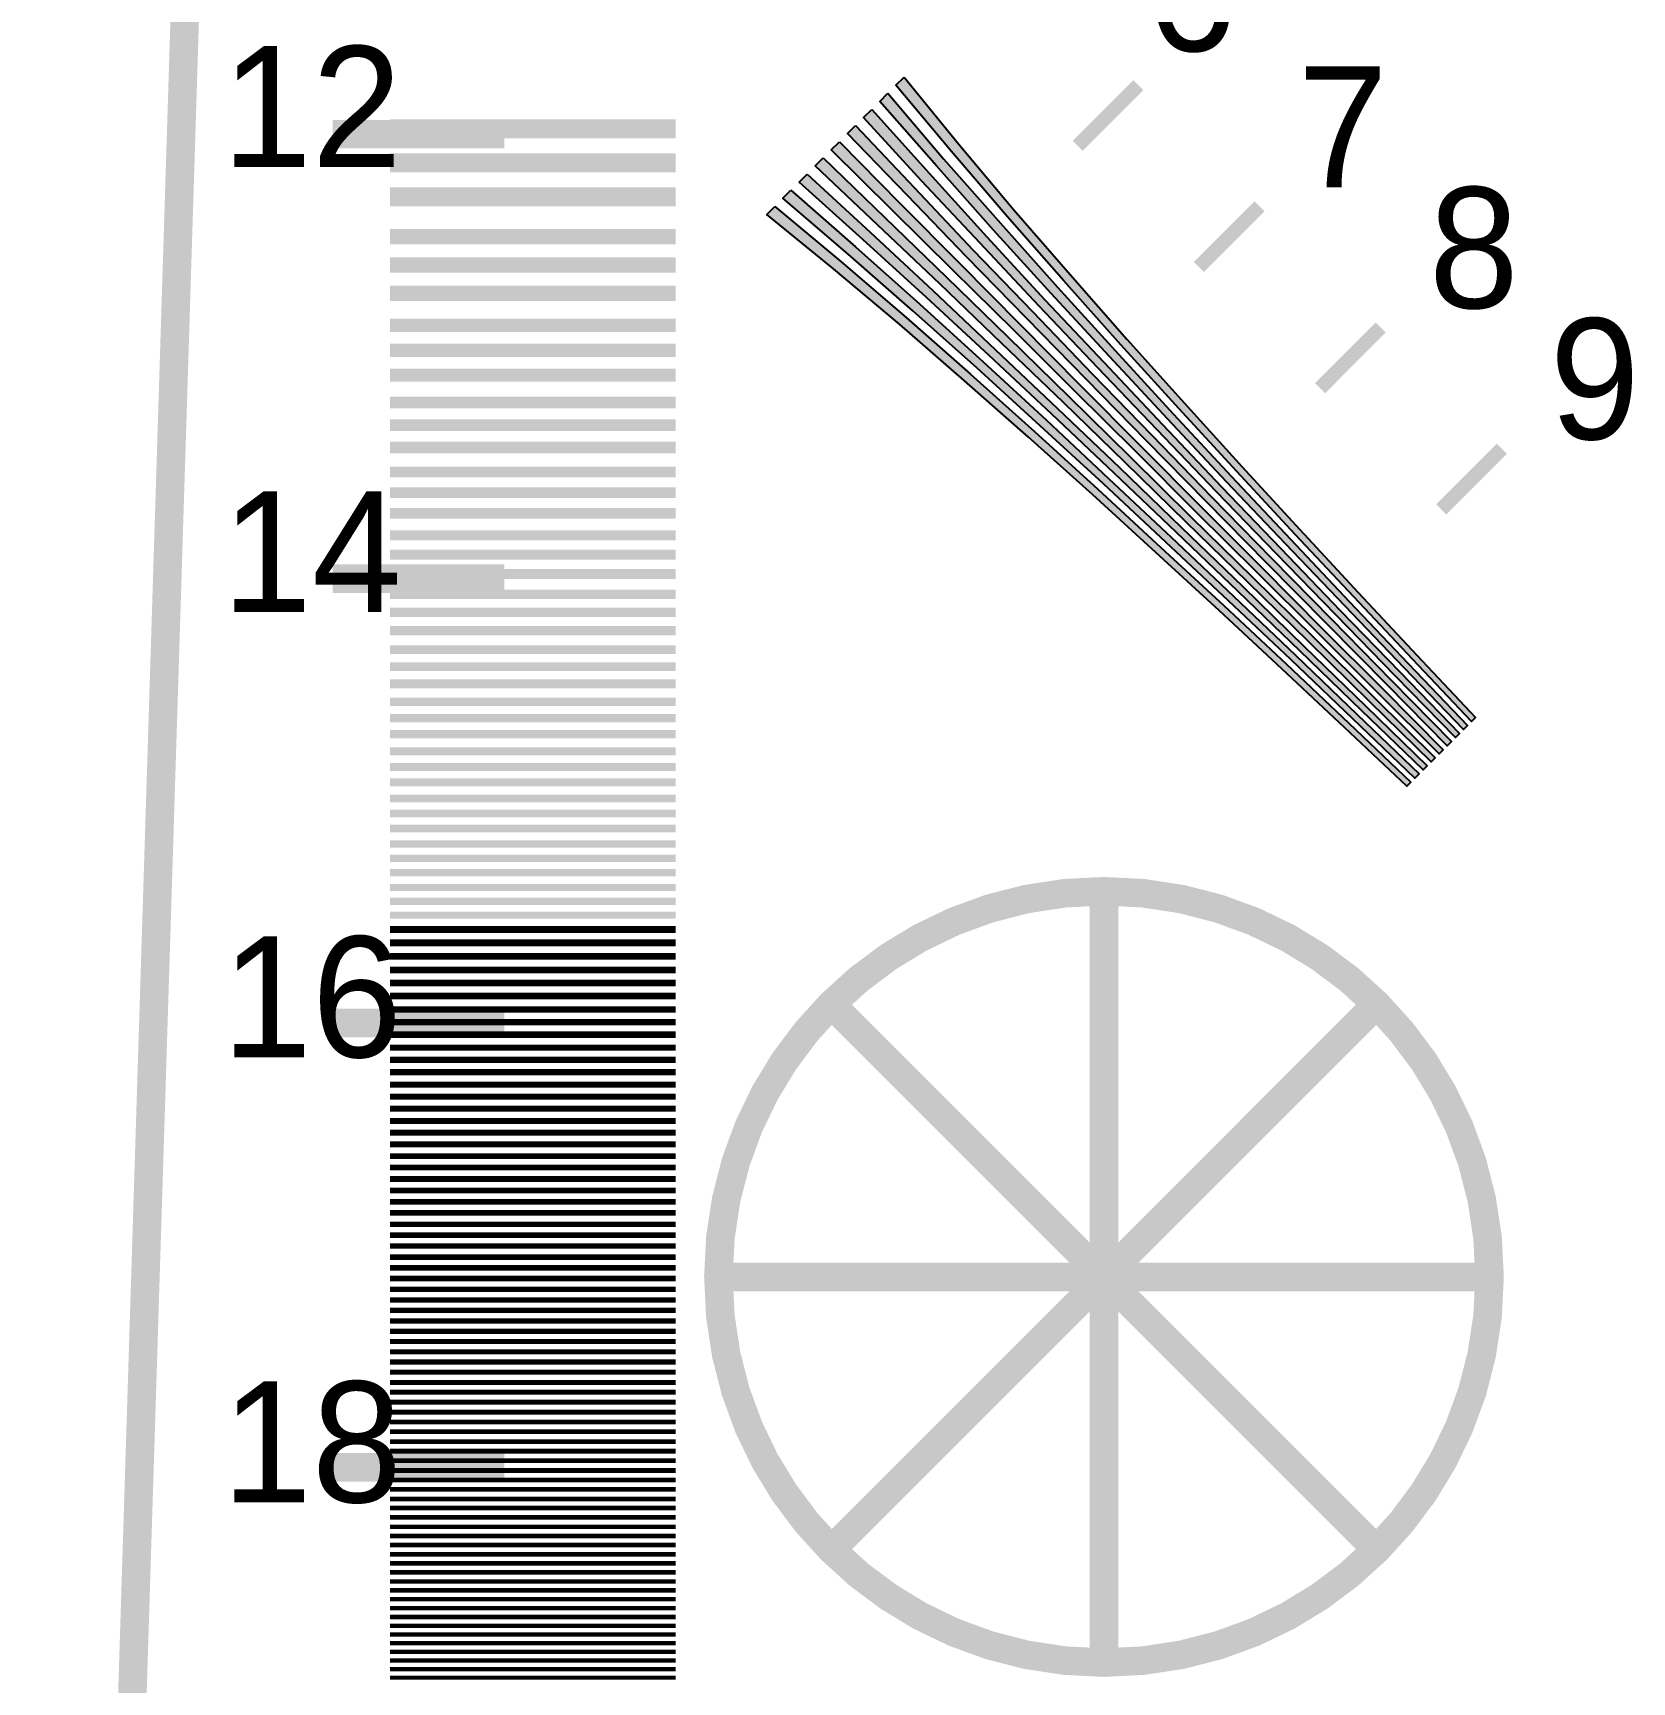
# Model space of a CAD drawing. Header units: millimetres. Extents: x 0 to 420, y 0 to 297.
# Drawn here: x 117.9 to 187.2, y 168.1 to 239.5 of the extents above; entities that cross this region are included whole.
import ezdxf

# ---------------------------------------------------------------- set-up
doc = ezdxf.new("R2010")
doc.units = ezdxf.units.MM
for name, color, linetype in [('CENTER', 7, 'Continuous'), ('LABELS', 7, 'Continuous'), ('PERIPHERY', 7, 'Continuous')]:
    doc.layers.add(name, color=color, linetype=linetype)

msp = doc.modelspace()

# ---------------------------------------------------------------- hatches: boundary and pattern name
at = {"layer": 'PERIPHERY', "true_color": 0x000000}
h = msp.add_hatch(color=7, dxfattribs=at)
h.dxf.hatch_style = 1
h.paths.add_polyline_path([(155.653, 237.6), (158.007, 234.703), (160.404, 231.851), (162.846, 229.042), (165.305, 226.251), (167.79, 223.486), (170.284, 220.729), (172.803, 217.999), (175.332, 215.278), (177.87, 212.565), (180.417, 209.862), (180.242, 209.687), (177.686, 212.382), (175.14, 215.086), (172.594, 217.79), (170.065, 220.511), (167.553, 223.25), (165.051, 225.997), (162.575, 228.771), (160.116, 231.562), (157.691, 234.389), (155.303, 237.25), (155.653, 237.6)])
h = msp.add_hatch(color=7, dxfattribs=at)
h.dxf.hatch_style = 1
h.paths.add_polyline_path([(154.953, 236.9), (157.367, 234.064), (159.827, 231.273), (162.303, 228.499), (164.806, 225.752), (167.317, 223.013), (169.845, 220.291), (172.392, 217.587), (174.938, 214.883), (177.502, 212.197), (180.066, 209.511), (179.892, 209.336), (177.318, 212.014), (174.746, 214.692), (172.182, 217.378), (169.627, 220.073), (167.089, 222.786), (164.551, 225.498), (162.031, 228.228), (159.529, 230.975), (157.052, 233.749), (154.602, 236.549), (154.953, 236.9)])
h = msp.add_hatch(color=7, dxfattribs=at)
h.dxf.hatch_style = 1
h.paths.add_polyline_path([(154.252, 236.199), (156.737, 233.434), (159.239, 230.686), (161.76, 227.957), (164.306, 225.253), (166.852, 222.549), (169.408, 219.854), (171.981, 217.177), (174.553, 214.499), (177.135, 211.83), (179.716, 209.161), (179.541, 208.986), (176.951, 211.647), (174.36, 214.307), (171.77, 216.967), (169.189, 219.636), (166.616, 222.314), (164.052, 225), (161.497, 227.695), (158.95, 230.399), (156.413, 233.111), (153.902, 235.85), (154.252, 236.199)])
h = msp.add_hatch(color=7, dxfattribs=at)
h.dxf.hatch_style = 1
h.paths.add_polyline_path([(153.552, 235.5), (156.099, 232.796), (158.654, 230.101), (161.227, 227.424), (163.8, 224.746), (166.39, 222.086), (168.971, 219.417), (171.57, 216.765), (174.169, 214.114), (176.767, 211.463), (179.367, 208.812), (179.192, 208.637), (176.584, 211.28), (173.968, 213.913), (171.36, 216.556), (168.752, 219.199), (166.154, 221.85), (163.554, 224.502), (160.956, 227.153), (158.365, 229.813), (155.784, 232.482), (153.203, 235.151), (153.552, 235.5)])
h = msp.add_hatch(color=7, dxfattribs=at)
h.dxf.hatch_style = 1
h.paths.add_polyline_path([(152.852, 234.799), (155.46, 232.157), (158.076, 229.523), (160.684, 226.881), (163.3, 224.246), (165.917, 221.613), (168.533, 218.979), (171.158, 216.353), (173.775, 213.72), (176.4, 211.094), (179.016, 208.461), (178.841, 208.286), (176.207, 210.902), (173.582, 213.527), (170.949, 216.144), (168.315, 218.76), (165.689, 221.385), (163.055, 224.001), (160.422, 226.618), (157.779, 229.225), (155.145, 231.842), (152.502, 234.449), (152.852, 234.799)])
h = msp.add_hatch(color=7, dxfattribs=at)
h.dxf.hatch_style = 1
h.paths.add_polyline_path([(152.152, 234.099), (154.821, 231.518), (157.49, 228.937), (160.15, 226.347), (162.801, 223.748), (165.453, 221.149), (168.096, 218.541), (170.747, 215.942), (173.389, 213.334), (176.024, 210.719), (178.666, 208.111), (178.491, 207.936), (175.84, 210.534), (173.189, 213.133), (170.537, 215.732), (167.877, 218.323), (165.217, 220.913), (162.557, 223.503), (159.879, 226.076), (157.201, 228.648), (154.506, 231.203), (151.803, 233.75), (152.152, 234.099)])
h = msp.add_hatch(color=7, dxfattribs=at)
h.dxf.hatch_style = 1
h.paths.add_polyline_path([(151.452, 233.399), (154.191, 230.888), (156.903, 228.35), (159.607, 225.804), (162.302, 223.249), (164.989, 220.685), (167.657, 218.104), (170.335, 215.531), (172.995, 212.941), (175.656, 210.35), (178.316, 207.76), (178.141, 207.585), (175.472, 210.167), (172.803, 212.748), (170.126, 215.321), (167.439, 217.884), (164.753, 220.448), (162.05, 222.995), (159.346, 225.541), (156.616, 228.061), (153.868, 230.564), (151.103, 233.049), (151.452, 233.399)])
h = msp.add_hatch(color=7, dxfattribs=at)
h.dxf.hatch_style = 1
h.paths.add_polyline_path([(150.752, 232.699), (153.552, 230.249), (156.326, 227.773), (159.074, 225.271), (161.804, 222.751), (164.517, 220.213), (167.221, 217.667), (169.924, 215.121), (172.611, 212.557), (175.288, 209.984), (177.966, 207.411), (177.791, 207.237), (175.105, 209.8), (172.419, 212.364), (169.715, 214.91), (167.002, 217.448), (164.29, 219.986), (161.551, 222.497), (158.803, 225), (156.029, 227.476), (153.238, 229.935), (150.403, 232.351), (150.752, 232.699)])
h = msp.add_hatch(color=7, dxfattribs=at)
h.dxf.hatch_style = 1
h.paths.add_polyline_path([(150.052, 231.999), (152.914, 229.61), (155.74, 227.187), (158.532, 224.728), (161.306, 222.251), (164.053, 219.749), (166.784, 217.229), (169.514, 214.709), (172.218, 212.163), (174.921, 209.616), (177.617, 207.061), (177.442, 206.886), (174.738, 209.432), (172.025, 211.97), (169.304, 214.499), (166.565, 217.011), (163.818, 219.514), (161.052, 221.998), (158.261, 224.458), (155.452, 226.899), (152.599, 229.296), (149.703, 231.65), (150.052, 231.999)])

# ---------------------------------------------------------------- linework, layer by layer
at = {"layer": 'CENTER', "color": 250, "lineweight": 35, "const_width": 1.237}
for points in [[(181.022, 185.625), (180.936, 183.917), (180.682, 182.258), (180.271, 180.657), (179.709, 179.122), (179.005, 177.662), (178.169, 176.284), (177.207, 174.998), (176.129, 173.812), (174.942, 172.734), (173.656, 171.772), (172.279, 170.935), (170.818, 170.231), (169.283, 169.67), (167.682, 169.258), (166.024, 169.005), (164.315, 168.918), (162.607, 169.005), (160.948, 169.258), (159.347, 169.67), (157.812, 170.231), (156.352, 170.935), (154.975, 171.772), (153.689, 172.733), (152.502, 173.812), (151.424, 174.998), (150.462, 176.284), (149.625, 177.662), (148.922, 179.122), (148.36, 180.657), (147.948, 182.258), (147.695, 183.917), (147.609, 185.625), (147.695, 187.333), (147.948, 188.992), (148.36, 190.593), (148.922, 192.128), (149.625, 193.588), (150.462, 194.966), (151.424, 196.252), (152.502, 197.438), (153.689, 198.516), (154.975, 199.478), (156.352, 200.315), (157.812, 201.018), (159.347, 201.58), (160.948, 201.992), (162.607, 202.245), (164.315, 202.331), (166.024, 202.245), (167.682, 201.992), (169.283, 201.58), (170.818, 201.018), (172.279, 200.315), (173.656, 199.478), (174.942, 198.516), (176.129, 197.438), (177.207, 196.252), (178.169, 194.966), (179.005, 193.588), (179.709, 192.128), (180.271, 190.593), (180.682, 188.992), (180.936, 187.333), (181.022, 185.625)], [(164.315, 202.331), (164.315, 168.918)], [(152.502, 173.811), (176.128, 197.438)], [(152.502, 197.438), (176.129, 173.811)], [(147.609, 185.625), (181.022, 185.625)]]:
    msp.add_lwpolyline(points, dxfattribs=at)
at = {"layer": 'PERIPHERY', "color": 250, "lineweight": 35}
for points, const_width in [([(124.716, 247.5), (118.528, 49.5)], 1.235), ([(165.803, 237.25), (163.178, 234.625)], 0.619), ([(138.328, 235.125), (130.903, 235.125)], 1.237), ([(145.753, 235.363), (133.378, 235.363)], 0.825), ([(145.753, 233.887), (133.378, 233.887)], 0.825), ([(145.753, 232.412), (133.378, 232.412)], 0.825), ([(171.053, 231.999), (168.428, 229.374)], 0.619), ([(145.753, 230.692), (133.378, 230.692)], 0.664), ([(145.753, 229.461), (133.378, 229.461)], 0.664), ([(145.753, 228.23), (133.378, 228.23)], 0.664), ([(145.753, 226.848), (133.378, 226.848)], 0.572), ([(176.303, 226.749), (173.678, 224.124)], 0.619), ([(145.753, 225.767), (133.378, 225.767)], 0.572), ([(145.753, 224.687), (133.378, 224.687)], 0.572), ([(145.753, 223.501), (133.378, 223.501)], 0.511), ([(145.753, 222.526), (133.378, 222.526)], 0.511), ([(145.753, 221.55), (133.378, 221.55)], 0.511), ([(181.554, 221.499), (178.928, 218.874)], 0.619), ([(145.753, 220.496), (133.378, 220.496)], 0.466), ([(145.753, 219.6), (133.378, 219.6)], 0.466), ([(145.753, 218.703), (133.378, 218.703)], 0.466), ([(145.753, 217.744), (133.378, 217.744)], 0.431), ([(138.328, 215.875), (130.903, 215.875)], 1.237), ([(145.753, 216.91), (133.378, 216.91)], 0.431), ([(145.753, 216.076), (133.378, 216.076)], 0.431), ([(145.753, 215.191), (133.378, 215.191)], 0.403), ([(145.753, 214.408), (133.378, 214.408)], 0.403), ([(145.753, 213.625), (133.378, 213.625)], 0.403), ([(145.753, 212.799), (133.378, 212.799)], 0.38), ([(145.753, 212.058), (133.378, 212.058)], 0.38), ([(145.753, 211.317), (133.378, 211.317)], 0.38), ([(145.753, 210.54), (133.378, 210.54)], 0.361), ([(145.753, 209.835), (133.378, 209.835)], 0.361), ([(145.753, 209.13), (133.378, 209.13)], 0.361), ([(145.753, 208.394), (133.378, 208.394)], 0.344), ([(145.753, 207.72), (133.378, 207.72)], 0.344), ([(145.753, 207.047), (133.378, 207.047)], 0.344), ([(145.753, 206.345), (133.378, 206.345)], 0.33), ([(145.753, 205.699), (133.378, 205.699)], 0.33), ([(145.753, 205.053), (133.378, 205.053)], 0.33), ([(145.753, 204.383), (133.378, 204.383)], 0.317), ([(145.753, 203.761), (133.378, 203.761)], 0.317), ([(145.753, 203.139), (133.378, 203.139)], 0.317), ([(145.753, 202.495), (133.378, 202.495)], 0.305), ([(145.753, 201.895), (133.378, 201.895)], 0.305), ([(145.753, 201.295), (133.378, 201.295)], 0.305), ([(145.753, 200.675), (133.378, 200.675)], 0.295), ([(145.753, 200.095), (133.378, 200.095)], 0.295), ([(145.753, 199.514), (133.378, 199.514)], 0.295), ([(145.753, 198.916), (133.378, 198.916)], 0.286), ([(145.753, 198.353), (133.378, 198.353)], 0.286), ([(145.753, 197.791), (133.378, 197.791)], 0.286), ([(138.328, 196.625), (130.903, 196.625)], 1.237), ([(145.753, 197.212), (133.378, 197.212)], 0.277), ([(145.753, 196.665), (133.378, 196.665)], 0.277), ([(145.753, 196.119), (133.378, 196.119)], 0.277), ([(145.753, 195.557), (133.378, 195.557)], 0.269), ([(145.753, 195.025), (133.378, 195.025)], 0.269), ([(145.753, 194.494), (133.378, 194.494)], 0.269), ([(145.753, 193.949), (133.378, 193.949)], 0.262), ([(145.753, 193.431), (133.378, 193.431)], 0.262), ([(145.753, 192.913), (133.378, 192.913)], 0.262), ([(145.753, 192.382), (133.378, 192.382)], 0.256), ([(145.753, 191.877), (133.378, 191.877)], 0.256), ([(145.753, 191.372), (133.378, 191.372)], 0.256), ([(145.753, 190.854), (133.378, 190.854)], 0.25), ([(145.753, 190.361), (133.378, 190.361)], 0.25), ([(145.753, 189.868), (133.378, 189.868)], 0.25), ([(145.753, 189.364), (133.378, 189.364)], 0.244), ([(145.753, 188.881), (133.378, 188.881)], 0.244), ([(145.753, 188.399), (133.378, 188.399)], 0.244), ([(145.753, 187.906), (133.378, 187.906)], 0.239), ([(145.753, 187.434), (133.378, 187.434)], 0.239), ([(145.753, 186.962), (133.378, 186.962)], 0.239), ([(145.753, 186.481), (133.378, 186.481)], 0.234), ([(145.753, 186.018), (133.378, 186.018)], 0.234), ([(145.753, 185.556), (133.378, 185.556)], 0.234), ([(145.753, 185.085), (133.378, 185.085)], 0.229), ([(145.753, 184.631), (133.378, 184.631)], 0.229), ([(145.753, 184.178), (133.378, 184.178)], 0.229), ([(145.753, 183.716), (133.378, 183.716)], 0.224), ([(145.753, 183.271), (133.378, 183.271)], 0.224), ([(145.753, 182.827), (133.378, 182.827)], 0.224), ([(145.753, 182.375), (133.378, 182.375)], 0.22), ([(145.753, 181.938), (133.378, 181.938)], 0.22), ([(145.753, 181.502), (133.378, 181.502)], 0.22), ([(145.753, 181.057), (133.378, 181.057)], 0.216), ([(145.753, 180.628), (133.378, 180.628)], 0.216), ([(145.753, 180.199), (133.378, 180.199)], 0.216), ([(145.753, 179.763), (133.378, 179.763)], 0.213), ([(145.753, 179.341), (133.378, 179.341)], 0.213), ([(145.753, 178.92), (133.378, 178.92)], 0.213), ([(145.753, 178.492), (133.378, 178.492)], 0.209), ([(138.328, 177.374), (130.903, 177.374)], 1.237), ([(145.753, 178.077), (133.378, 178.077)], 0.209), ([(145.753, 177.662), (133.378, 177.662)], 0.209), ([(145.753, 177.241), (133.378, 177.241)], 0.206), ([(145.753, 176.833), (133.378, 176.833)], 0.206), ([(145.753, 176.425), (133.378, 176.425)], 0.206), ([(145.753, 176.011), (133.378, 176.011)], 0.202), ([(145.753, 175.61), (133.378, 175.61)], 0.202), ([(145.753, 175.208), (133.378, 175.208)], 0.202), ([(145.753, 174.8), (133.378, 174.8)], 0.199), ([(145.753, 174.404), (133.378, 174.404)], 0.199), ([(145.753, 174.009), (133.378, 174.009)], 0.199), ([(145.753, 173.607), (133.378, 173.607)], 0.196), ([(145.753, 173.217), (133.378, 173.217)], 0.196), ([(145.753, 172.827), (133.378, 172.827)], 0.196), ([(145.753, 172.432), (133.378, 172.432)], 0.194), ([(145.753, 172.047), (133.378, 172.047)], 0.194), ([(145.753, 171.663), (133.378, 171.663)], 0.194), ([(145.753, 171.273), (133.378, 171.273)], 0.191), ([(145.753, 170.894), (133.378, 170.894)], 0.191), ([(145.753, 170.515), (133.378, 170.515)], 0.191), ([(145.753, 170.13), (133.378, 170.13)], 0.188), ([(145.753, 169.756), (133.378, 169.756)], 0.188), ([(145.753, 169.382), (133.378, 169.382)], 0.188), ([(145.753, 169.004), (133.378, 169.004)], 0.186), ([(145.753, 168.634), (133.378, 168.634)], 0.186), ([(145.753, 168.265), (133.378, 168.265)], 0.186)]:
    msp.add_lwpolyline(points, dxfattribs=dict(at, const_width=const_width))
at = {"layer": 'PERIPHERY', "color": 250}
for points in [[(155.653, 237.6), (158.007, 234.703), (160.404, 231.851), (162.846, 229.042), (165.305, 226.251), (167.79, 223.486), (170.284, 220.729), (172.803, 217.999), (175.332, 215.278), (177.87, 212.565), (180.417, 209.862), (180.242, 209.687), (177.686, 212.382), (175.14, 215.086), (172.594, 217.79), (170.065, 220.511), (167.553, 223.25), (165.051, 225.997), (162.575, 228.771), (160.116, 231.562), (157.691, 234.389), (155.303, 237.25), (155.653, 237.6)], [(154.953, 236.9), (157.367, 234.064), (159.827, 231.273), (162.303, 228.499), (164.806, 225.752), (167.317, 223.013), (169.845, 220.291), (172.392, 217.587), (174.938, 214.883), (177.502, 212.197), (180.066, 209.511), (179.892, 209.336), (177.318, 212.014), (174.746, 214.692), (172.182, 217.378), (169.627, 220.073), (167.089, 222.786), (164.551, 225.498), (162.031, 228.228), (159.529, 230.975), (157.052, 233.749), (154.602, 236.549), (154.953, 236.9)], [(154.252, 236.199), (156.737, 233.434), (159.239, 230.686), (161.76, 227.957), (164.306, 225.253), (166.852, 222.549), (169.408, 219.854), (171.981, 217.177), (174.553, 214.499), (177.135, 211.83), (179.716, 209.161), (179.541, 208.986), (176.951, 211.647), (174.36, 214.307), (171.77, 216.967), (169.189, 219.636), (166.616, 222.314), (164.052, 225), (161.497, 227.695), (158.95, 230.399), (156.413, 233.111), (153.902, 235.85), (154.252, 236.199)], [(153.552, 235.5), (156.099, 232.796), (158.654, 230.101), (161.227, 227.424), (163.8, 224.746), (166.39, 222.086), (168.971, 219.417), (171.57, 216.765), (174.169, 214.114), (176.767, 211.463), (179.367, 208.812), (179.192, 208.637), (176.584, 211.28), (173.968, 213.913), (171.36, 216.556), (168.752, 219.199), (166.154, 221.85), (163.554, 224.502), (160.956, 227.153), (158.365, 229.813), (155.784, 232.482), (153.203, 235.151), (153.552, 235.5)], [(152.852, 234.799), (155.46, 232.157), (158.076, 229.523), (160.684, 226.881), (163.3, 224.246), (165.917, 221.613), (168.533, 218.979), (171.158, 216.353), (173.775, 213.72), (176.4, 211.094), (179.016, 208.461), (178.841, 208.286), (176.207, 210.902), (173.582, 213.527), (170.949, 216.144), (168.315, 218.76), (165.689, 221.385), (163.055, 224.001), (160.422, 226.618), (157.779, 229.225), (155.145, 231.842), (152.502, 234.449), (152.852, 234.799)], [(152.152, 234.099), (154.821, 231.518), (157.49, 228.937), (160.15, 226.347), (162.801, 223.748), (165.453, 221.149), (168.096, 218.541), (170.747, 215.942), (173.389, 213.334), (176.024, 210.719), (178.666, 208.111), (178.491, 207.936), (175.84, 210.534), (173.189, 213.133), (170.537, 215.732), (167.877, 218.323), (165.217, 220.913), (162.557, 223.503), (159.879, 226.076), (157.201, 228.648), (154.506, 231.203), (151.803, 233.75), (152.152, 234.099)], [(151.452, 233.399), (154.191, 230.888), (156.903, 228.35), (159.607, 225.804), (162.302, 223.249), (164.989, 220.685), (167.657, 218.104), (170.335, 215.531), (172.995, 212.941), (175.656, 210.35), (178.316, 207.76), (178.141, 207.585), (175.472, 210.167), (172.803, 212.748), (170.126, 215.321), (167.439, 217.884), (164.753, 220.448), (162.05, 222.995), (159.346, 225.541), (156.616, 228.061), (153.868, 230.564), (151.103, 233.049), (151.452, 233.399)], [(150.752, 232.699), (153.552, 230.249), (156.326, 227.773), (159.074, 225.271), (161.804, 222.751), (164.517, 220.213), (167.221, 217.667), (169.924, 215.121), (172.611, 212.557), (175.288, 209.984), (177.966, 207.411), (177.791, 207.237), (175.105, 209.8), (172.419, 212.364), (169.715, 214.91), (167.002, 217.448), (164.29, 219.986), (161.551, 222.497), (158.803, 225), (156.029, 227.476), (153.238, 229.935), (150.403, 232.351), (150.752, 232.699)], [(150.052, 231.999), (152.914, 229.61), (155.74, 227.187), (158.532, 224.728), (161.306, 222.251), (164.053, 219.749), (166.784, 217.229), (169.514, 214.709), (172.218, 212.163), (174.921, 209.616), (177.617, 207.061), (177.442, 206.886), (174.738, 209.432), (172.025, 211.97), (169.304, 214.499), (166.565, 217.011), (163.818, 219.514), (161.052, 221.998), (158.261, 224.458), (155.452, 226.899), (152.599, 229.296), (149.703, 231.65), (150.052, 231.999)]]:
    msp.add_lwpolyline(points, close=True, dxfattribs=at)
at = {"layer": 'PERIPHERY', "color": 250, "true_color": 0x000000}
for points in [[(155.653, 237.6), (155.303, 237.25), (157.691, 234.389)], [(155.653, 237.6), (157.691, 234.389), (160.116, 231.562)], [(155.653, 237.6), (160.116, 231.562), (162.575, 228.771)], [(155.653, 237.6), (162.575, 228.771), (165.051, 225.997)], [(165.051, 225.997), (158.007, 234.703), (155.653, 237.6)], [(154.953, 236.9), (154.602, 236.549), (157.052, 233.749)], [(154.953, 236.9), (157.052, 233.749), (159.529, 230.975)], [(154.953, 236.9), (159.529, 230.975), (162.031, 228.228)], [(154.953, 236.9), (162.031, 228.228), (164.551, 225.498)], [(164.551, 225.498), (157.367, 234.064), (154.953, 236.9)], [(154.252, 236.199), (153.902, 235.85), (156.413, 233.111)], [(154.252, 236.199), (156.413, 233.111), (158.95, 230.399)], [(154.252, 236.199), (158.95, 230.399), (161.497, 227.695)], [(154.252, 236.199), (161.497, 227.695), (164.052, 225)], [(154.252, 236.199), (164.052, 225), (166.616, 222.314)], [(166.616, 222.314), (156.737, 233.434), (154.252, 236.199)], [(153.552, 235.5), (153.203, 235.151), (155.784, 232.482)], [(153.552, 235.5), (155.784, 232.482), (158.365, 229.813)], [(153.552, 235.5), (158.365, 229.813), (160.956, 227.153)], [(153.552, 235.5), (160.956, 227.153), (163.554, 224.502)], [(153.552, 235.5), (163.554, 224.502), (166.154, 221.85)], [(153.552, 235.5), (166.154, 221.85), (168.752, 219.199)], [(153.552, 235.5), (168.752, 219.199), (171.36, 216.556)], [(171.36, 216.556), (156.099, 232.796), (153.552, 235.5)], [(152.852, 234.799), (152.502, 234.449), (155.145, 231.842)], [(152.852, 234.799), (155.145, 231.842), (157.779, 229.225)], [(152.852, 234.799), (157.779, 229.225), (160.422, 226.618)], [(152.852, 234.799), (160.422, 226.618), (163.055, 224.001)], [(152.852, 234.799), (163.055, 224.001), (165.689, 221.385)], [(152.852, 234.799), (165.689, 221.385), (168.315, 218.76)], [(152.852, 234.799), (168.315, 218.76), (170.949, 216.144)], [(152.852, 234.799), (170.949, 216.144), (173.582, 213.527)], [(152.852, 234.799), (173.582, 213.527), (176.207, 210.902)], [(152.852, 234.799), (176.207, 210.902), (178.841, 208.286)], [(178.841, 208.286), (155.46, 232.157), (152.852, 234.799)], [(165.051, 225.997), (160.404, 231.851), (158.007, 234.703)], [(152.152, 234.099), (151.803, 233.75), (154.506, 231.203)], [(152.152, 234.099), (154.506, 231.203), (157.201, 228.648)], [(152.152, 234.099), (157.201, 228.648), (159.879, 226.076)], [(152.152, 234.099), (159.879, 226.076), (162.557, 223.503)], [(152.152, 234.099), (162.557, 223.503), (165.217, 220.913)], [(152.152, 234.099), (165.217, 220.913), (167.877, 218.323)], [(152.152, 234.099), (167.877, 218.323), (170.537, 215.732)], [(152.152, 234.099), (170.537, 215.732), (173.189, 213.133)], [(152.152, 234.099), (173.189, 213.133), (175.84, 210.534)], [(152.152, 234.099), (175.84, 210.534), (178.491, 207.936)], [(152.152, 234.099), (178.491, 207.936), (178.666, 208.111)], [(152.152, 234.099), (178.666, 208.111), (176.024, 210.719)], [(152.152, 234.099), (176.024, 210.719), (173.389, 213.334)], [(152.152, 234.099), (173.389, 213.334), (170.747, 215.942)], [(152.152, 234.099), (170.747, 215.942), (168.096, 218.541)], [(152.152, 234.099), (168.096, 218.541), (165.453, 221.149)], [(152.152, 234.099), (165.453, 221.149), (162.801, 223.748)], [(152.152, 234.099), (162.801, 223.748), (160.15, 226.347)], [(152.152, 234.099), (160.15, 226.347), (157.49, 228.937)], [(157.49, 228.937), (154.821, 231.518), (152.152, 234.099)], [(164.551, 225.498), (159.827, 231.273), (157.367, 234.064)], [(151.452, 233.399), (151.103, 233.049), (153.868, 230.564)], [(151.452, 233.399), (153.868, 230.564), (156.616, 228.061)], [(151.452, 233.399), (156.616, 228.061), (159.346, 225.541)], [(151.452, 233.399), (159.346, 225.541), (162.05, 222.995)], [(151.452, 233.399), (162.05, 222.995), (164.753, 220.448)], [(151.452, 233.399), (164.753, 220.448), (167.439, 217.884)], [(151.452, 233.399), (167.439, 217.884), (170.126, 215.321)], [(151.452, 233.399), (170.126, 215.321), (172.803, 212.748)], [(151.452, 233.399), (172.803, 212.748), (175.472, 210.167)], [(151.452, 233.399), (175.472, 210.167), (178.316, 207.76)], [(151.452, 233.399), (178.316, 207.76), (175.656, 210.35)], [(151.452, 233.399), (175.656, 210.35), (172.995, 212.941)], [(151.452, 233.399), (172.995, 212.941), (170.335, 215.531)], [(151.452, 233.399), (170.335, 215.531), (167.657, 218.104)], [(151.452, 233.399), (167.657, 218.104), (164.989, 220.685)], [(151.452, 233.399), (164.989, 220.685), (162.302, 223.249)], [(151.452, 233.399), (162.302, 223.249), (159.607, 225.804)], [(151.452, 233.399), (159.607, 225.804), (156.903, 228.35)], [(156.903, 228.35), (154.191, 230.888), (151.452, 233.399)], [(166.616, 222.314), (159.239, 230.686), (156.737, 233.434)], [(150.752, 232.699), (150.403, 232.351), (153.238, 229.935)], [(150.752, 232.699), (153.238, 229.935), (156.029, 227.476)], [(150.752, 232.699), (156.029, 227.476), (158.803, 225)], [(150.752, 232.699), (158.803, 225), (161.551, 222.497)], [(150.752, 232.699), (161.551, 222.497), (164.29, 219.986)], [(150.752, 232.699), (164.29, 219.986), (167.002, 217.448)], [(150.752, 232.699), (167.002, 217.448), (169.715, 214.91)], [(150.752, 232.699), (169.715, 214.91), (177.966, 207.411)], [(150.752, 232.699), (177.966, 207.411), (175.288, 209.984)], [(150.752, 232.699), (175.288, 209.984), (172.611, 212.557)], [(150.752, 232.699), (172.611, 212.557), (169.924, 215.121)], [(150.752, 232.699), (169.924, 215.121), (167.221, 217.667)], [(150.752, 232.699), (167.221, 217.667), (164.517, 220.213)], [(150.752, 232.699), (164.517, 220.213), (161.804, 222.751)], [(150.752, 232.699), (161.804, 222.751), (159.074, 225.271)], [(150.752, 232.699), (159.074, 225.271), (156.326, 227.773)], [(156.326, 227.773), (153.552, 230.249), (150.752, 232.699)], [(171.36, 216.556), (158.654, 230.101), (156.099, 232.796)], [(150.052, 231.999), (149.703, 231.65), (152.599, 229.296)], [(150.052, 231.999), (152.599, 229.296), (155.452, 226.899)], [(150.052, 231.999), (155.452, 226.899), (158.261, 224.458)], [(150.052, 231.999), (158.261, 224.458), (161.052, 221.998)], [(150.052, 231.999), (161.052, 221.998), (163.818, 219.514)], [(150.052, 231.999), (163.818, 219.514), (177.617, 207.061)], [(150.052, 231.999), (177.617, 207.061), (174.921, 209.616)], [(150.052, 231.999), (174.921, 209.616), (172.218, 212.163)], [(150.052, 231.999), (172.218, 212.163), (169.514, 214.709)], [(150.052, 231.999), (169.514, 214.709), (166.784, 217.229)], [(150.052, 231.999), (166.784, 217.229), (164.053, 219.749)], [(150.052, 231.999), (164.053, 219.749), (161.306, 222.251)], [(150.052, 231.999), (161.306, 222.251), (158.532, 224.728)], [(150.052, 231.999), (158.532, 224.728), (155.74, 227.187)], [(155.74, 227.187), (152.914, 229.61), (150.052, 231.999)], [(178.841, 208.286), (158.076, 229.523), (155.46, 232.157)], [(165.051, 225.997), (162.846, 229.042), (160.404, 231.851)], [(164.551, 225.498), (162.303, 228.499), (159.827, 231.273)], [(171.36, 216.556), (161.227, 227.424), (158.654, 230.101)], [(166.616, 222.314), (161.76, 227.957), (159.239, 230.686)], [(178.841, 208.286), (160.684, 226.881), (158.076, 229.523)], [(165.051, 225.997), (165.305, 226.251), (162.846, 229.042)], [(166.616, 222.314), (164.306, 225.253), (161.76, 227.957)], [(164.551, 225.498), (164.806, 225.752), (162.303, 228.499)], [(171.36, 216.556), (163.8, 224.746), (161.227, 227.424)], [(178.841, 208.286), (163.3, 224.246), (160.684, 226.881)], [(164.551, 225.498), (167.317, 223.013), (164.806, 225.752)], [(165.051, 225.997), (167.79, 223.486), (165.305, 226.251)], [(165.051, 225.997), (167.553, 223.25), (170.065, 220.511)], [(165.051, 225.997), (170.065, 220.511), (172.594, 217.79)], [(165.051, 225.997), (172.594, 217.79), (175.14, 215.086)], [(165.051, 225.997), (175.14, 215.086), (177.686, 212.382)], [(165.051, 225.997), (177.686, 212.382), (180.242, 209.687)], [(165.051, 225.997), (180.242, 209.687), (180.417, 209.862)], [(165.051, 225.997), (180.417, 209.862), (177.87, 212.565)], [(165.051, 225.997), (177.87, 212.565), (175.332, 215.278)], [(165.051, 225.997), (175.332, 215.278), (172.803, 217.999)], [(165.051, 225.997), (172.803, 217.999), (170.284, 220.729)], [(165.051, 225.997), (170.284, 220.729), (167.79, 223.486)], [(166.616, 222.314), (166.852, 222.549), (164.306, 225.253)], [(164.551, 225.498), (167.089, 222.786), (172.182, 217.378)], [(164.551, 225.498), (172.182, 217.378), (174.746, 214.692)], [(164.551, 225.498), (174.746, 214.692), (177.318, 212.014)], [(164.551, 225.498), (177.318, 212.014), (179.892, 209.336)], [(164.551, 225.498), (179.892, 209.336), (180.066, 209.511)], [(164.551, 225.498), (180.066, 209.511), (177.502, 212.197)], [(164.551, 225.498), (177.502, 212.197), (174.938, 214.883)], [(164.551, 225.498), (174.938, 214.883), (172.392, 217.587)], [(164.551, 225.498), (172.392, 217.587), (169.845, 220.291)], [(164.551, 225.498), (169.845, 220.291), (167.317, 223.013)], [(171.36, 216.556), (166.39, 222.086), (163.8, 224.746)], [(178.841, 208.286), (165.917, 221.613), (163.3, 224.246)], [(166.616, 222.314), (169.408, 219.854), (166.852, 222.549)], [(166.616, 222.314), (169.189, 219.636), (171.77, 216.967)], [(166.616, 222.314), (171.77, 216.967), (174.36, 214.307)], [(166.616, 222.314), (174.36, 214.307), (176.951, 211.647)], [(166.616, 222.314), (176.951, 211.647), (179.541, 208.986)], [(166.616, 222.314), (179.541, 208.986), (179.716, 209.161)], [(166.616, 222.314), (179.716, 209.161), (177.135, 211.83)], [(166.616, 222.314), (177.135, 211.83), (174.553, 214.499)], [(166.616, 222.314), (174.553, 214.499), (171.981, 217.177)], [(166.616, 222.314), (171.981, 217.177), (169.408, 219.854)], [(167.089, 222.786), (169.627, 220.073), (172.182, 217.378)], [(178.841, 208.286), (168.533, 218.979), (165.917, 221.613)], [(171.36, 216.556), (168.971, 219.417), (166.39, 222.086)], [(163.818, 219.514), (166.565, 217.011), (177.617, 207.061)], [(171.36, 216.556), (171.57, 216.765), (168.971, 219.417)], [(178.841, 208.286), (171.158, 216.353), (168.533, 218.979)], [(166.565, 217.011), (169.304, 214.499), (177.617, 207.061)], [(171.36, 216.556), (174.169, 214.114), (171.57, 216.765)], [(171.36, 216.556), (173.968, 213.913), (176.584, 211.28)], [(171.36, 216.556), (176.584, 211.28), (179.367, 208.812)], [(171.36, 216.556), (179.367, 208.812), (176.767, 211.463)], [(171.36, 216.556), (176.767, 211.463), (174.169, 214.114)], [(178.841, 208.286), (173.775, 213.72), (171.158, 216.353)], [(169.304, 214.499), (172.025, 211.97), (177.617, 207.061)], [(169.715, 214.91), (172.419, 212.364), (177.966, 207.411)], [(178.841, 208.286), (176.4, 211.094), (173.775, 213.72)], [(172.419, 212.364), (175.105, 209.8), (177.966, 207.411)], [(172.025, 211.97), (174.738, 209.432), (177.617, 207.061)], [(178.841, 208.286), (179.016, 208.461), (176.4, 211.094)], [(176.584, 211.28), (179.192, 208.637), (179.367, 208.812)], [(175.472, 210.167), (178.141, 207.585), (178.316, 207.76)], [(174.738, 209.432), (177.442, 206.886), (177.617, 207.061)], [(175.105, 209.8), (177.791, 207.237), (177.966, 207.411)]]:
    msp.add_solid(points, dxfattribs=at)

# ---------------------------------------------------------------- texts
at = {"layer": 'LABELS', "color": 250}
for s, height, p in [('6', 5.239, (166.169, 238.725)), ('12', 5.2388, (126.098, 233.704)), ('7', 5.239, (172.717, 232.825)), ('8', 5.239, (178.392, 227.592)), ('9', 5.239, (183.631, 221.911)), ('14', 5.2388, (126.098, 214.423)), ('16', 5.2388, (126.098, 195.141)), ('18', 5.2388, (126.098, 175.86))]:
    msp.add_text(s, height=height, dxfattribs=at).set_placement(p)

doc.saveas('drawing.dxf')
